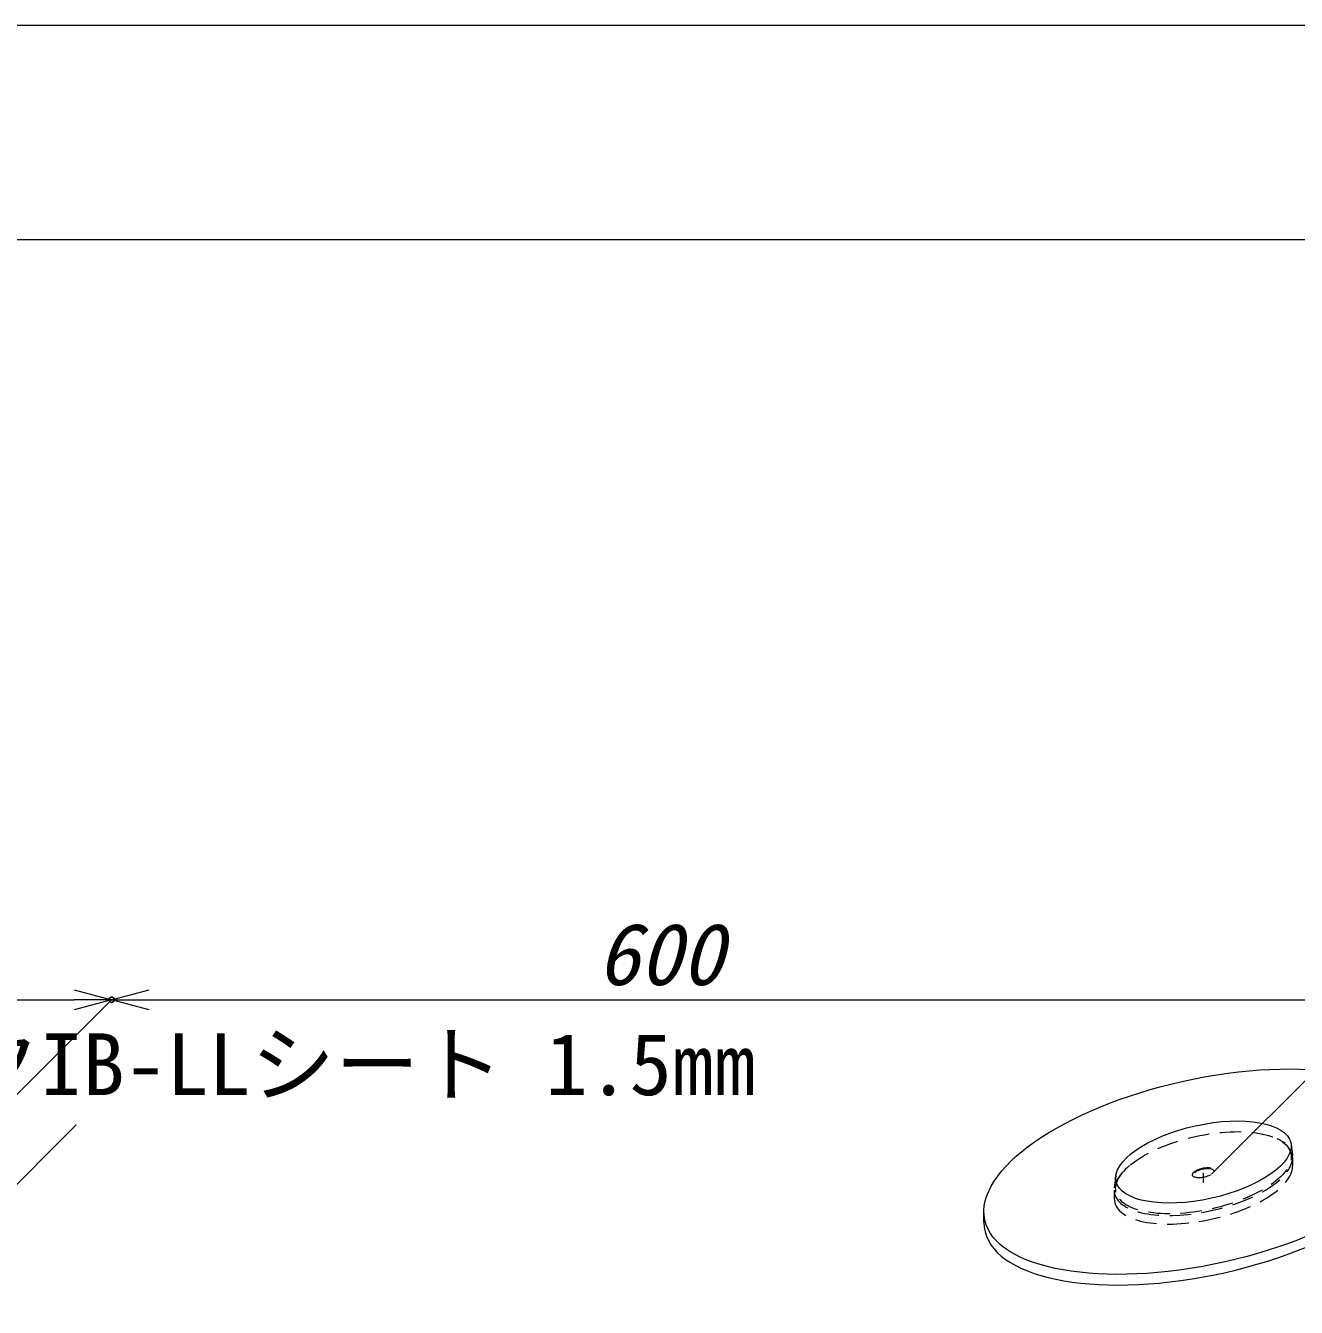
# Model space of a CAD drawing. Units: millimetres, scale not verified. Extents: x -840 to 840, y -594 to 594.
# Drawn here: x 212.2 to 449.5, y 354.6 to 594 of the extents above; entities that cross this region are included whole.
import ezdxf
from ezdxf.enums import TextEntityAlignment as Align

# ---------------------------------------------------------------- set-up
doc = ezdxf.new("R2010")
doc.units = ezdxf.units.MM
doc.header["$LTSCALE"] = 2
doc.header["$PDMODE"] = 32
doc.header["$PDSIZE"] = 1
doc.linetypes.add('CHAIN1', pattern=[8, 5, -1, 1, -1])
doc.linetypes.add('DASHED2', pattern=[3, 2, -1])
for name, color, linetype, lineweight in [('0-0_輪郭線', 134, 'DASHED2', 5), ('0-1_図面枠', 7, 'Continuous', 5), ('0-2_文字', 5, 'Continuous', 5), ('0-4_0', 7, 'Continuous', 5), ('0-9_IBｼｰﾄ', 7, 'Continuous', 5), ('0-C_中心線', 2, 'CHAIN1', 5), ('0-D_寸法線', 7, 'Continuous', 5), ('1-0_増張りシート', 7, 'Continuous', 5)]:
    doc.layers.add(name, color=color, linetype=linetype, lineweight=lineweight)
doc.layers.add('0-E_Defpoints', color=7, linetype='Continuous')
doc.styles.add('ＭＳ ゴシック', font='')
doc.styles.get('ＭＳ ゴシック').set_extended_font_data('MS Gothic')

# ---------------------------------------------------------------- blocks, each defined once
blk = doc.blocks.new('_Open30')
at = {"layer": '0-4_0'}
blk.add_line((0, 0), (-2, 0), dxfattribs=at)
blk.add_lwpolyline([(-2, 0.5359), (0, 0), (-2, -0.5359)], dxfattribs=at)

msp = doc.modelspace()

# ---------------------------------------------------------------- linework, layer by layer
at = {"layer": '0-0_輪郭線'}
for p, q in [((448.767, 382.607), (448.767, 381.007)), ((415.462, 376.541), (415.462, 374.941))]:
    msp.add_line(p, q, dxfattribs=at)
at = {"layer": '0-0_輪郭線', "color": 2, "linetype": 'Continuous'}
msp.add_lwpolyline([(800, 554), (-800, 554), (-800, -554), (800, -554)], close=True, dxfattribs=at)
at = {"layer": '0-0_輪郭線'}
for major_axis in [(-16.328, -3.62), (-2.041, -0.452)]:
    msp.add_ellipse((432.115, 379.774), major_axis=major_axis, ratio=0.414214, dxfattribs=at)
for centre, major_axis, start_param, end_param in [((432.115, 379.574), (-16.583, -3.676), 5.5951713, 9.9296477), ((432.115, 377.974), (-16.583, -3.676), 6.1916132, 9.3332058), ((432.115, 379.574), (-2.041, -0.452), 3.1634857, 6.078148)]:
    msp.add_ellipse(centre, major_axis=major_axis, ratio=0.414214, start_param=start_param, end_param=end_param, dxfattribs=at)
at = {"layer": '0-1_図面枠'}
msp.add_lwpolyline([(840, -594), (840, 594), (-840, 594), (-840, -594)], close=True, dxfattribs=at)
at = {"layer": '0-9_IBｼｰﾄ'}
msp.add_line((-18.231, 148.872), (221.599, 388.702), dxfattribs=at)
at = {"layer": '0-C_中心線'}
msp.add_line((432.115, 377.974), (432.115, 379.774), dxfattribs=at)
at = {"layer": '0-D_寸法線'}
for p, q in [((-6.783, 412.077), (221.217, 412.077)), ((193.615, 377.474), (228.217, 412.077)), ((193.615, 377.474), (228.217, 412.077)), ((235.217, 412.077), (459.217, 412.077)), ((433.615, 379.474), (466.217, 412.077)), ((433.615, 379.474), (466.217, 412.077))]:
    msp.add_line(p, q, dxfattribs=at)
at = {"layer": '0-E_Defpoints'}
msp.add_point((228.217, 412.077), dxfattribs=at)
at = {"layer": '1-0_増張りシート', "color": 134}
for p, q in [((448.486, 385.146), (448.767, 383.007)), ((415.743, 379.183), (415.462, 376.941))]:
    msp.add_line(p, q, dxfattribs=at)
at = {"layer": '1-0_増張りシート'}
msp.add_line((391.124, 370.509), (391.124, 372.509), dxfattribs=at)
msp.add_line((391.124, 370.509), (391.124, 372.509), dxfattribs=at)
msp.add_ellipse((432.115, 379.974), major_axis=(-40.819, -9.049), ratio=0.414214, dxfattribs=at)
at = {"layer": '1-0_増張りシート', "color": 134}
msp.add_ellipse((432.115, 381.774), major_axis=(-16.328, -3.62), ratio=0.414214, dxfattribs=at)
at = {"layer": '1-0_増張りシート'}
msp.add_ellipse((432.115, 377.974), major_axis=(-40.819, -9.049), ratio=0.414214, start_param=6.1916132, end_param=9.3332058, dxfattribs=at)

# ---------------------------------------------------------------- block references
at = {"layer": '0-D_寸法線', "xscale": 3.5, "yscale": 3.5}
msp.add_blockref('_Open30', (228.217, 412.077), dxfattribs=at)
at = {"layer": '0-D_寸法線', "xscale": 3.5, "yscale": 3.5, "rotation": 180}
msp.add_blockref('_Open30', (228.217, 412.077), dxfattribs=at)

# ---------------------------------------------------------------- texts
at = {"layer": '0-2_文字', "color": 7, "style": 'ＭＳ ゴシック'}
msp.add_text('サンタックIB-LLシート 1.5㎜', height=11.54, dxfattribs=at).set_placement((136.243, 390.802), align=Align.BOTTOM_LEFT)
at = {"layer": '0-D_寸法線', "style": 'ＭＳ ゴシック', "oblique": 15}
msp.add_text('600', height=11.54, dxfattribs=at).set_placement((318.823, 411.356), align=Align.BOTTOM_LEFT)

doc.saveas('drawing.dxf')
